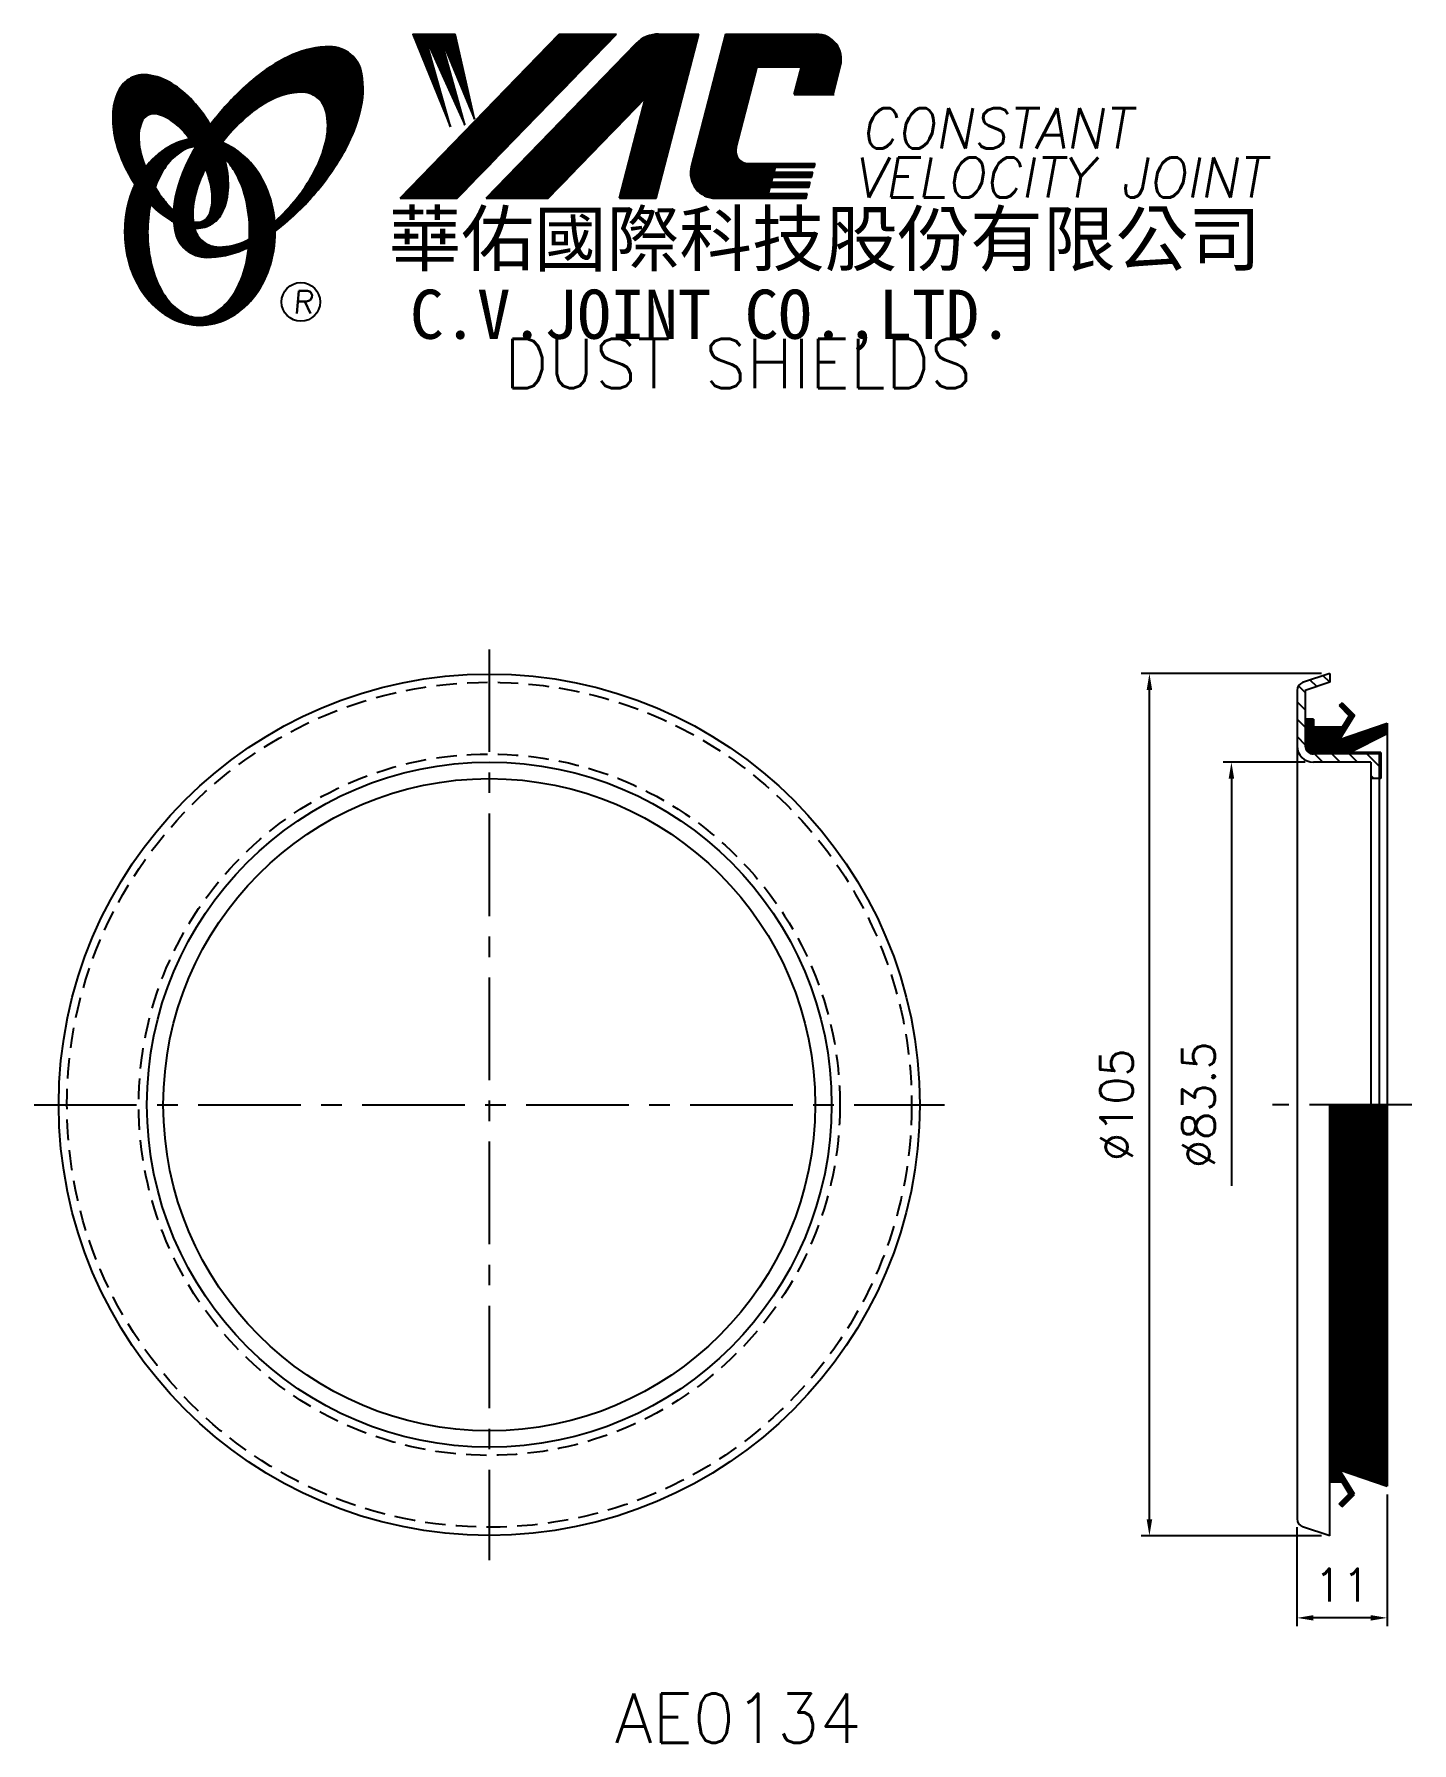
# Model space of a CAD drawing. Extents: x 94 to 262, y 3 to 211.
import ezdxf
from ezdxf.enums import TextEntityAlignment as Align

# ---------------------------------------------------------------- set-up
doc = ezdxf.new("R2010")
doc.units = 0
doc.header["$LTSCALE"] = 10
doc.header["$MEASUREMENT"] = 0
doc.linetypes.add('CENTER', pattern=[2, 1.25, -0.25, 0.25, -0.25])
doc.linetypes.add('HIDDEN', pattern=[0.375, 0.25, -0.125])
doc.layers.get('0').update_dxf_attribs({"linetype": 'CONTINUOUS'})
doc.layers.get('DEFPOINTS').update_dxf_attribs({"linetype": 'CONTINUOUS'})
doc.layers.add('4', color=4, linetype='CONTINUOUS')
doc.styles.add('CHINA', font='KAIU.TTF')
doc.styles.add('ITALICC', font='simplex.shx')
doc.dimstyles.new('STANDARD$0', dxfattribs={"dimtxt": 4, "dimasz": 2, "dimexe": 1, "dimexo": 1, "dimgap": 2, "dimtad": 1, "dimdec": 4, "dimzin": 10, "dimtxsty": 'ITALICC', "dimcen": 2, "dimclrd": 5, "dimclre": 5, "dimclrt": 18, "dimaunit": 1, "dimazin": 3, "dimtp": 0.1, "dimtfac": 0.7, "dimtdec": 4, "dimtmove": 0, "dimatfit": 3, "dimtolj": 1, "dimtzin": 10})
pattern_1 = [(45, (4.744156, 3.967395), (-0.00883883476, 0.00883883476), [])]
pattern_2 = [(45, (173.334701, -32.337015), (-0.00727476112, 0.00727476112), [])]

# ---------------------------------------------------------------- blocks, each defined once
blk = doc.blocks.new('*D14')
at = {"color": 5, "linetype": 'BYBLOCK'}
for p, q in [((249.2, 122.65), (239.2, 122.65)), ((240.2, 120.65), (240.2, 71))]:
    blk.add_line(p, q, dxfattribs=at)
blk.add_solid([(239.87, 120.65), (240.54, 120.65), (240.2, 122.65)], dxfattribs=at)
at = {"layer": 'DEFPOINTS', "color": 0, "linetype": 'BYBLOCK'}
for p in [(240.2, 122.65), (250.2, 122.65), (248.2, 39.15)]:
    blk.add_point(p, dxfattribs=at)
at = {"color": 18, "linetype": 'BYBLOCK', "insert": (236.2, 80.9), "char_height": 4, "attachment_point": 5, "rotation": 90, "style": 'ITALICC'}
blk.add_mtext('\\A1;∅83.5', dxfattribs=at)
blk = doc.blocks.new('*D15')
at = {"color": 5, "linetype": 'BYBLOCK'}
for p, q in [((251.2, 133.46), (229.2, 133.46)), ((230.2, 30.35), (230.2, 131.46)), ((251.2, 28.35), (229.2, 28.35))]:
    blk.add_line(p, q, dxfattribs=at)
for points in [[(229.87, 131.46), (230.54, 131.46), (230.2, 133.46)], [(229.87, 30.35), (230.54, 30.35), (230.2, 28.35)]]:
    blk.add_solid(points, dxfattribs=at)
at = {"layer": 'DEFPOINTS', "color": 0, "linetype": 'BYBLOCK'}
for p in [(230.2, 133.46), (252.2, 133.46), (252.2, 28.35)]:
    blk.add_point(p, dxfattribs=at)
at = {"color": 18, "linetype": 'BYBLOCK', "insert": (226.2, 80.9), "char_height": 4, "attachment_point": 5, "rotation": 90, "style": 'ITALICC'}
blk.add_mtext('\\A1;∅105', dxfattribs=at)
blk = doc.blocks.new('*D16')
at = {"color": 5, "linetype": 'BYBLOCK'}
for p, q in [((259.2, 33.4), (259.2, 17.35)), ((248.2, 29.4), (248.2, 17.35)), ((257.2, 18.35), (250.2, 18.35))]:
    blk.add_line(p, q, dxfattribs=at)
for points in [[(250.2, 18.68), (250.2, 18.02), (248.2, 18.35)], [(257.2, 18.68), (257.2, 18.02), (259.2, 18.35)]]:
    blk.add_solid(points, dxfattribs=at)
at = {"layer": 'DEFPOINTS', "color": 0, "linetype": 'BYBLOCK'}
for p in [(259.2, 34.4), (248.2, 30.4), (248.2, 18.35)]:
    blk.add_point(p, dxfattribs=at)
at = {"color": 18, "linetype": 'BYBLOCK', "insert": (253.7, 22.35), "char_height": 4, "attachment_point": 5, "style": 'ITALICC'}
blk.add_mtext('\\A1;11', dxfattribs=at)

msp = doc.modelspace()

# ---------------------------------------------------------------- hatches: boundary and pattern name
at = {"layer": '4', "linetype": 'CONTINUOUS'}
h = msp.add_hatch(dxfattribs=at)
h.set_pattern_fill('ANSI31', color=5, scale=0.1, style=0)
h.set_pattern_definition(pattern_1)
h.paths.add_polyline_path([(165.20286, 211.39838), (158.24555, 211.39838), (138.82895, 191.39462), (145.78625, 191.39462)])
h.paths.add_polyline_path([(168.74975, 203.63281), (165.56938, 191.39462), (170.05036, 191.39462), (175.2488, 211.39838), (170.35207, 211.39838, 0.202785967), (167.618, 210.24196), (149.32387, 191.39462), (156.87078, 191.39462)])
h.paths.add_polyline_path([(182.37686, 207.39996), (187.77058, 207.39996), (186.90156, 204.05594), (191.61838, 204.05594), (192.5351, 207.58351, 0.490800957), (189.5849, 211.39838), (178.55058, 211.39838), (174.34353, 195.20949, 0.490800957), (177.29373, 191.39462), (188.32804, 191.39462), (188.48249, 191.98893), (183.76567, 191.98893), (183.95904, 192.73301), (188.67586, 192.73301), (188.83442, 193.34315), (184.11759, 193.34315), (184.27884, 193.96362), (188.99566, 193.96362), (189.15184, 194.56461), (184.43502, 194.56461), (184.59182, 195.16799), (189.30864, 195.16799), (189.42537, 195.61718), (181.28563, 195.61718, -0.490800957), (179.81053, 197.52462)])
h = msp.add_hatch(dxfattribs=at)
h.set_pattern_fill('ANSI31', color=1, scale=0.1, style=0)
h.set_pattern_definition(pattern_1)
h.paths.add_polyline_path([(145.56093, 211.39838), (140.3836, 211.39838), (144.95436, 200.09464), (141.88842, 211.05262), (146.72316, 200.3303), (143.77515, 211.05262), (147.90237, 201.03726)])
h = msp.add_hatch(dxfattribs=at)
h.set_pattern_fill('ANSI31', color=5, scale=0.082305, style=0)
h.set_pattern_definition([(45, (4.744156, 3.967395), (-0.00727476112, 0.00727476112), [])])
h.paths.add_polyline_path([(126.77963, 204.3359, -0.172879177), (128.7211, 203.67733, -0.172879177), (129.8084, 201.93928, -0.104527385), (129.83617, 198.61109, -0.065680101), (128.66664, 195.20913, -0.051823203), (126.22623, 191.36674, -0.044272532), (123.55125, 188.54041, -0.020203161), (123.60484, 187.40249, 0.006517006), (124.00939, 187.71457, 0.049863361), (128.56281, 192.12763, 0.049863361), (132.15245, 197.3548, 0.063682799), (133.97349, 201.98214, 0.103597411), (134.16279, 206.56611, 0.177892575), (132.81418, 208.93639, 0.177892575), (130.25179, 209.86972, 0.103597411), (125.76399, 208.91667, 0.063682799), (121.50625, 206.3476, 0.049863361), (116.95283, 201.93454, 0.016070017), (115.68213, 200.32822, -0.007061632), (115.92941, 199.89119, -0.031648676), (116.882, 197.85462, -0.008069351), (117.3139, 198.41893, -0.051823203), (120.49228, 201.67738, -0.065680101), (123.53421, 203.59774, -0.104527385)])
h.paths.add_polyline_path([(113.70396, 191.17458, -0.065680101), (114.87349, 194.57654, -0.006063428), (115.11743, 195.05155, 0.027613469), (114.39059, 196.63962, 0.017011252), (113.85717, 197.5746, 0.007829282), (113.36319, 196.70737, 0.063682799), (111.54215, 192.08002, 0.103597411), (111.35285, 187.49605, 0.177892575), (112.70145, 185.12578, 0.177892575), (115.26385, 184.19245, 0.103597411), (119.75164, 185.14549, 0.008811776), (120.37861, 185.43557, 0.013922709), (120.45594, 186.40538, -0.009086703), (120.00592, 186.18794, -0.104527385), (116.7605, 185.44977, -0.172879177), (114.81903, 186.10834, -0.172879177), (113.73173, 187.84639, -0.104527385)])
h = msp.add_hatch(dxfattribs=at)
h.set_pattern_fill('ANSI31', color=3, scale=0.082305, style=0)
h.set_pattern_definition(pattern_2)
h.paths.add_polyline_path([(110.98312, 205.38673, 0.106488277), (108.04124, 206.42531, 0.158297415), (105.95104, 206.03026, 0.158297415), (104.49171, 204.48257, 0.106488277), (103.7809, 201.44481, 0.071723199), (104.19895, 198.13185, 0.058080454), (105.74393, 194.31646, 0.058080454), (108.12498, 190.95867, 0.071723199), (110.69022, 188.82092, 0.020895977), (111.2304, 188.51893, -0.030777155), (111.2145, 189.89515, -0.042059526), (110.11814, 191.05791, -0.04691039), (108.49897, 193.53906, -0.04691039), (107.37069, 196.27855, -0.060581117), (106.96859, 198.54061, -0.10187153), (107.28021, 200.62882, -0.185892489), (108.0603, 201.52046, -0.185892489), (109.23695, 201.65858, -0.10187153), (111.1346, 200.73304, -0.060581117), (112.77143, 199.12077, -0.04691039), (114.39059, 196.63962, -0.04691039), (115.51887, 193.90014, -0.060581117), (115.92097, 191.63807, -0.10187153), (115.60935, 189.54987, -0.185892489), (114.82926, 188.65822, -0.185892489), (113.65262, 188.5201, -0.002013383), (113.61182, 188.53073, 0.021593804), (113.73173, 187.84639, 0.006477741), (113.74974, 187.76935, 0.14950097), (115.72229, 188.17739, 0.158297415), (117.18163, 189.72508, 0.106488277), (117.89244, 192.76285, 0.071723199), (117.47439, 196.0758, 0.058080454), (115.92941, 199.89119, 0.058080454), (113.54836, 203.24898, 0.071723199)])
h = msp.add_hatch(dxfattribs=at)
h.set_pattern_fill('ANSI31', color=1, scale=0.082305, style=0)
h.set_pattern_definition(pattern_2)
h.paths.add_polyline_path([(112.07675, 197.06329, -0.120168026), (113.76854, 197.71668, 0.016865385), (113.16878, 198.59942, 0.076648372), (111.01255, 197.8805, 0.104809576), (107.9281, 195.3674, 0.005838257), (107.76115, 195.1552, 0.028089978), (108.49897, 193.53906, 0.014237292), (108.9411, 192.75402, -0.045767751), (109.86628, 194.69086, -0.106890197)])
h.paths.add_polyline_path([(108.04538, 187.30867, -0.048711043), (108.37548, 190.68901, -0.007865741), (108.12498, 190.95867, -0.037695478), (106.4891, 193.07743, 0.03042545), (105.96377, 191.77346, 0.080710289), (105.23834, 187.30867, 0.080710289), (105.96377, 182.84388, 0.089265679), (107.9281, 179.24994, 0.104809576), (111.01255, 176.73684, 0.11926607), (114.42174, 175.9119, 0.11926607), (117.83094, 176.73684, 0.104809576), (120.91539, 179.24994, 0.089265679), (122.87971, 182.84388, 0.080710289), (123.60515, 187.30867, 0.080710289), (122.87971, 191.77346, 0.089265679), (120.91539, 195.3674, 0.104809576), (117.83094, 197.8805, 0.025513357), (117.1377, 198.19325, 0.004818181), (116.882, 197.85462, -0.023722145), (117.42321, 196.25787, -0.065307489), (118.65839, 194.69086, -0.073950765), (119.97085, 191.49313, -0.060532391), (120.4793, 187.30867, -0.060532391), (119.97085, 183.1242, -0.073950765), (118.65839, 179.92648, -0.106890197), (116.44793, 177.55405, -0.153118262), (114.26234, 176.86867, -0.153118262), (112.07675, 177.55405, -0.106890197), (109.86628, 179.92648, -0.073950765), (108.55383, 183.1242, -0.060532391)])
h = msp.add_hatch(dxfattribs=at)
h.set_pattern_fill('ANSI31', color=5, scale=12, angle=90, style=0)
h.set_pattern_definition([(135, (30.9631, 3.6164), (-1.06066, -1.06066), [])])
h.paths.add_polyline_path([(257.2041, 122.65429), (257.2041, 120.65429), (258.2041, 120.65429), (258.2041, 123.65429), (250.2041, 123.65429, -0.414213562), (249.2041, 124.65429), (249.2041, 131.40429), (252.2041, 132.40429), (252.2041, 133.45838), (248.88787, 132.35297, 0.322822806), (248.2041, 131.40429), (248.2041, 124.65429, 0.414213562), (250.2041, 122.65429)])
h = msp.add_hatch(dxfattribs=at)
h.set_pattern_fill('ANSI31', color=5, style=0)
h.set_pattern_definition([(45, (30.96314, 3.61643), (-0.08838835, 0.08838835), [])])
h.paths.add_polyline_path([(253.37095, 125.40429), (255.2079, 128.40048), (253.7041, 129.90429), (253.35055, 129.55073), (254.57557, 128.32571), (253.7041, 126.90429), (250.2041, 126.90429), (250.2041, 127.90429), (249.2041, 127.90429), (249.2041, 124.65429, 0.414213562), (250.2041, 123.65429), (258.2041, 123.65429), (258.2041, 120.65429), (258.4041, 120.65429), (258.4041, 123.85429), (254.6041, 123.85429), (259.2041, 126.15429), (259.2041, 127.40429)])
h = msp.add_hatch(dxfattribs=at)
h.set_pattern_fill('ANSI31', color=5, style=0)
h.paths.add_polyline_path([(259.2041, 80.90429), (252.2041, 80.90429), (252.2041, 34.90429), (253.7041, 34.90429), (254.57557, 33.48286), (253.35055, 32.25784), (253.7041, 31.90429), (255.2079, 33.40809), (253.37095, 36.40429), (259.2041, 34.40429)])

# ---------------------------------------------------------------- linework, layer by layer
at = {"layer": '4', "color": 5, "linetype": 'CONTINUOUS'}
for p, q in [((138.82895, 191.39462), (158.24555, 211.39838)), ((145.78625, 191.39462), (165.20286, 211.39838)), ((158.24555, 211.39838), (165.20286, 211.39838)), ((170.05036, 191.39462), (175.2488, 211.39838)), ((170.35207, 211.39838), (175.2488, 211.39838)), ((174.34353, 195.20949), (178.55058, 211.39838)), ((178.55058, 211.39838), (189.5849, 211.39838)), ((149.32387, 191.39462), (167.618, 210.24196)), ((179.81053, 197.52462), (182.37686, 207.39996)), ((182.37686, 207.39996), (187.77058, 207.39996)), ((186.90156, 204.05594), (187.77058, 207.39996)), ((191.61838, 204.05594), (192.5351, 207.58351)), ((156.87078, 191.39462), (168.74975, 203.63281)), ((165.56938, 191.39462), (168.74975, 203.63281)), ((186.90156, 204.05594), (191.76881, 204.05594)), ((181.28563, 195.61718), (189.42537, 195.61718)), ((184.11759, 193.34315), (184.27884, 193.96362)), ((184.27884, 193.96362), (188.99566, 193.96362)), ((184.43502, 194.56461), (184.59182, 195.16799)), ((184.43502, 194.56461), (189.15184, 194.56461)), ((184.59182, 195.16799), (189.30864, 195.16799)), ((188.99566, 193.96362), (189.15184, 194.56461)), ((189.30864, 195.16799), (189.42537, 195.61718)), ((183.76567, 191.98893), (183.95904, 192.73301)), ((183.76567, 191.98893), (188.48249, 191.98893)), ((183.95904, 192.73301), (188.67586, 192.73301)), ((184.11759, 193.34315), (188.83442, 193.34315)), ((188.32804, 191.39462), (188.48249, 191.98893)), ((188.67586, 192.73301), (188.83442, 193.34315)), ((138.82895, 191.39462), (145.78625, 191.39462)), ((149.32387, 191.39462), (156.87078, 191.39462)), ((165.56938, 191.39462), (170.05036, 191.39462)), ((177.29373, 191.39462), (188.32804, 191.39462))]:
    msp.add_line(p, q, dxfattribs=at)
at = {"layer": '4', "color": 1, "linetype": 'CONTINUOUS'}
for p, q in [((140.3836, 211.39838), (144.95436, 200.09464)), ((140.3836, 211.39838), (145.56093, 211.39838)), ((141.88842, 211.05262), (146.72316, 200.3303)), ((144.95436, 200.09464), (141.88842, 211.05262)), ((143.77515, 211.05262), (147.90237, 201.03726)), ((146.72316, 200.3303), (143.77515, 211.05262)), ((147.90237, 201.03726), (145.56093, 211.39838))]:
    msp.add_line(p, q, dxfattribs=at)
at = {"layer": '4', "color": 5, "linetype": 'CENTER'}
for p, q in [((149.70412, 136.40429), (149.70412, 25.40429)), ((94.20412, 80.90429), (205.20412, 80.90429)), ((262.2041, 80.90429), (245.2041, 80.90429))]:
    msp.add_line(p, q, dxfattribs=at)
at = {"layer": '4', "color": 7, "linetype": 'CONTINUOUS'}
for p, q in [((252.2041, 133.45838), (248.88787, 132.35297)), ((252.2041, 133.45838), (252.2041, 132.40429)), ((248.2041, 131.40429), (248.2041, 30.40429)), ((252.2041, 132.40429), (249.2041, 131.40429)), ((249.2041, 131.40429), (249.2041, 124.65429)), ((253.7041, 129.90429), (253.35055, 129.55073)), ((253.35055, 129.55073), (254.57557, 128.32571)), ((253.7041, 129.90429), (255.2041, 128.40429)), ((250.2041, 127.90429), (249.2041, 127.90429)), ((250.2041, 127.90429), (250.2041, 126.90429)), ((255.2041, 128.39428), (253.37095, 125.40429)), ((253.37095, 125.40429), (259.2041, 127.40429)), ((254.57557, 128.32571), (253.7041, 126.90429)), ((259.2041, 127.40429), (259.2041, 34.40429)), ((253.7041, 126.90429), (250.2041, 126.90429)), ((254.6041, 123.85429), (259.2041, 126.15429)), ((258.2041, 123.65429), (250.2041, 123.65429)), ((258.2041, 123.65429), (250.2041, 123.65429)), ((258.4041, 123.85429), (254.6041, 123.85429)), ((258.2041, 123.65429), (258.2041, 80.90429)), ((258.4041, 123.85429), (258.4041, 120.65429)), ((257.2041, 122.65429), (250.2041, 122.65429)), ((257.2041, 122.65429), (257.2041, 80.90429)), ((258.4041, 120.65429), (257.2041, 120.65429)), ((252.2041, 28.35019), (252.2041, 80.90429)), ((255.2041, 33.41429), (253.37095, 36.40429)), ((253.37095, 36.40429), (259.2041, 34.40429)), ((253.7041, 34.90429), (252.2041, 34.90429)), ((253.35055, 32.25784), (254.57557, 33.48286)), ((254.57557, 33.48286), (253.7041, 34.90429)), ((254.57557, 33.48286), (253.7041, 34.90429)), ((253.7041, 31.90429), (255.2041, 33.40429)), ((253.7041, 31.90429), (253.35055, 32.25784)), ((252.2041, 28.35019), (248.88787, 29.4556))]:
    msp.add_line(p, q, dxfattribs=at)
at = {"layer": '4', "color": 5, "linetype": 'CONTINUOUS'}
for points in [[(123.60484, 187.40249, 0.006517006), (124.00939, 187.71457, 0.049863361), (128.56281, 192.12763, 0.049863361), (132.15245, 197.3548, 0.063682799), (133.97349, 201.98214, 0.103597411), (134.16279, 206.56611, 0.177892575), (132.81418, 208.93639, 0.177892575), (130.25179, 209.86972, 0.103597411), (125.76399, 208.91667, 0.063682799), (121.50625, 206.3476, 0.049863361), (116.95283, 201.93454, 0.016070017), (115.68213, 200.32822)], [(123.55125, 188.54041, 0.044272532), (126.22623, 191.36674, 0.051823203), (128.66664, 195.20913, 0.065680101), (129.83617, 198.61109, 0.104527385), (129.8084, 201.93928, 0.172879177), (128.7211, 203.67733, 0.172879177), (126.77963, 204.3359, 0.104527385), (123.53421, 203.59774, 0.065680101), (120.49228, 201.67738, 0.051823203), (117.3139, 198.41893, 0.008069351), (116.882, 197.85462)], [(113.85717, 197.5746, 0.007829282), (113.36319, 196.70737, 0.063682799), (111.54215, 192.08002, 0.103597411), (111.35285, 187.49605, 0.177892575), (112.70145, 185.12578, 0.177892575), (115.26385, 184.19245, 0.103597411), (119.75164, 185.14549, 0.008811776), (120.37861, 185.43557, 0.008811776)], [(115.11743, 195.05155, 0.006063428), (114.87349, 194.57654, 0.065680101), (113.70396, 191.17458, 0.104527385), (113.73173, 187.84639, 0.172879177), (114.81903, 186.10834, 0.172879177), (116.7605, 185.44977, 0.104527385), (120.00592, 186.18794, 0.009086703), (120.45594, 186.40538, 0.009086703)]]:
    msp.add_lwpolyline(points, format="xyb", dxfattribs=at)
at = {"layer": '4', "color": 3, "linetype": 'CONTINUOUS'}
for points in [[(113.74974, 187.76935, 0.14950097), (115.72229, 188.17739, 0.158297415), (117.18163, 189.72508, 0.106488277), (117.89244, 192.76285, 0.071723199), (117.47439, 196.0758, 0.058080454), (115.92941, 199.89119, 0.058080454), (113.54836, 203.24898, 0.071723199), (110.98312, 205.38673, 0.106488277), (108.04124, 206.42531, 0.158297415), (105.95104, 206.03026, 0.158297415), (104.49171, 204.48257, 0.106488277), (103.7809, 201.44481, 0.071723199), (104.19895, 198.13185, 0.058080454), (105.74393, 194.31646, 0.058080454), (108.12498, 190.95867, 0.071723199), (110.69022, 188.82092, 0.020895977), (111.2304, 188.51893, 0.020895977)], [(113.61182, 188.53073, 0.002013383), (113.65262, 188.5201, 0.185892489), (114.82926, 188.65822, 0.185892489), (115.60935, 189.54987, 0.10187153), (115.92097, 191.63807, 0.060581117), (115.51887, 193.90014, 0.04691039), (114.39059, 196.63962, 0.04691039), (112.77143, 199.12077, 0.060581117), (111.1346, 200.73304, 0.10187153), (109.23695, 201.65858, 0.185892489), (108.0603, 201.52046, 0.185892489), (107.28021, 200.62882, 0.10187153), (106.96859, 198.54061, 0.060581117), (107.37069, 196.27855, 0.04691039), (108.49897, 193.53906, 0.04691039), (110.11814, 191.05791, 0.042059526), (111.2145, 189.89515, 0.042059526)]]:
    msp.add_lwpolyline(points, format="xyb", dxfattribs=at)
at = {"layer": '4', "color": 1, "linetype": 'CONTINUOUS'}
for points in [[(106.4891, 193.07743, 0.03042545), (105.96377, 191.77346, 0.080710289), (105.23834, 187.30867, 0.080710289), (105.96377, 182.84388, 0.089265679), (107.9281, 179.24994, 0.104809576), (111.01255, 176.73684, 0.11926607), (114.42174, 175.9119, 0.11926607), (117.83094, 176.73684, 0.104809576), (120.91539, 179.24994, 0.089265679), (122.87971, 182.84388, 0.080710289), (123.60515, 187.30867, 0.080710289), (122.87971, 191.77346, 0.089265679), (120.91539, 195.3674, 0.104809576), (117.83094, 197.8805, 0.025513357), (117.1377, 198.19325, 0.025513357)], [(113.16878, 198.59942, 0.076648372), (111.01255, 197.8805, 0.104809576), (107.9281, 195.3674, 0.005838257), (107.76115, 195.1552, 0.005838257)], [(108.37548, 190.68901, 0.048711043), (108.04538, 187.30867, 0.060532391), (108.55383, 183.1242, 0.073950765), (109.86628, 179.92648, 0.106890197), (112.07675, 177.55405, 0.153118262), (114.26234, 176.86867, 0.153118262), (116.44793, 177.55405, 0.106890197), (118.65839, 179.92648, 0.073950765), (119.97085, 183.1242, 0.060532391), (120.4793, 187.30867, 0.060532391), (119.97085, 191.49313, 0.073950765), (118.65839, 194.69086, 0.065307489), (117.42321, 196.25787)], [(113.76854, 197.71668, 0.120168026), (112.07675, 197.06329, 0.106890197), (109.86628, 194.69086, 0.045767751), (108.9411, 192.75402, 0.045767751)]]:
    msp.add_lwpolyline(points, format="xyb", dxfattribs=at)
at = {"layer": '4', "color": 5, "linetype": 'CONTINUOUS'}
msp.add_circle((126.72598, 178.76295), 2.35282, dxfattribs=at)
at = {"layer": '4', "color": 7, "linetype": 'CONTINUOUS'}
for radius in [52.5, 41.75, 39.75]:
    msp.add_circle((149.70412, 80.90429), radius, dxfattribs=at)
at = {"layer": '4', "color": 5, "linetype": 'HIDDEN'}
for radius in [51.5, 42.75]:
    msp.add_circle((149.70412, 80.90429), radius, dxfattribs=at)
at = {"layer": '4', "color": 5, "linetype": 'CONTINUOUS'}
for centre, radius, start, end in [((170.35207, 207.58814), 3.81024, 90, 135.8533387), ((189.5849, 208.35019), 3.04819, 345.4326059, 90), ((181.28563, 197.14128), 1.5241, 165.4326059, 270), ((177.29373, 194.44281), 3.04819, 165.4326059, 270)]:
    msp.add_arc(centre, radius, start, end, dxfattribs=at)
at = {"layer": '4', "color": 7, "linetype": 'CONTINUOUS'}
for centre, radius, start, end in [((249.2041, 131.40429), 1, 108.4349488, 180), ((250.2041, 124.65429), 2, 180, 270), ((250.2041, 124.65429), 1, 180, 270), ((249.2041, 30.40429), 1, 180, 251.5650512)]:
    msp.add_arc(centre, radius, start, end, dxfattribs=at)

# ---------------------------------------------------------------- texts
at = {"layer": '4', "color": 5, "linetype": 'CONTINUOUS', "style": 'ITALICC'}
for s, height, oblique, p in [('CONSTANT', 4.9, 10, (194.97776, 197.46509)), ('VELOCITY JOINT', 4.9, 10, (194.09953, 191.4697)), ('R', 2.75625, 5, (125.7673, 177.35335))]:
    msp.add_text(s, height=height, dxfattribs=dict(at, oblique=oblique)).set_placement(p)
at = {"layer": '4', "color": 7, "linetype": 'CONTINUOUS', "style": 'CHINA'}
for s, height, p in [('華佑國際科技股份有限公司', 6.5, (137.41559, 183.20477)), ('C.V.JOINT CO.,LTD.', 6, (140.04423, 174.25855))]:
    msp.add_text(s, height=height, dxfattribs=at).set_placement(p)
at = {"layer": '4', "color": 18, "linetype": 'CONTINUOUS', "style": 'ITALICC'}
for s, p in [('DUST SHIELDS', (180.04695, 168.26573)), ('AE0134', (180.04695, 3.11834))]:
    msp.add_text(s, height=6, dxfattribs=at).set_placement(p, align=Align.CENTER)

# ---------------------------------------------------------------- dimensions: what is measured, and where the dimension line sits
at = {"layer": '4', "color": 7, "linetype": 'CONTINUOUS'}
dim = msp.add_linear_dim(base=(230.20412, 133.45838), p1=(252.2041, 28.35019), p2=(252.2041, 133.45838), angle=90, text='%%C105', dimstyle='STANDARD$0', dxfattribs=at)
dim.commit()
dim.dimension.update_dxf_attribs({"geometry": '*D15', "text_midpoint": (226.20412, 80.90429)})
dim = msp.add_linear_dim(base=(240.20414, 122.65429), p1=(248.2041, 39.15429), p2=(250.2041, 122.65429), angle=90, text='%%C83.5', dimstyle='STANDARD$0', override={"dimcen": -2, "dimse1": 1, "dimsd1": 1}, dxfattribs=at)
dim.commit()
dim.dimension.update_dxf_attribs({"geometry": '*D14', "text_midpoint": (236.20414, 80.90429)})
dim = msp.add_linear_dim(base=(248.2041, 18.35015), p1=(259.2041, 34.40429), p2=(248.2041, 30.40429), text='11', dimstyle='STANDARD$0', dxfattribs=at)
dim.commit()
dim.dimension.update_dxf_attribs({"geometry": '*D16', "text_midpoint": (253.7041, 22.35015)})

doc.saveas('drawing.dxf')
